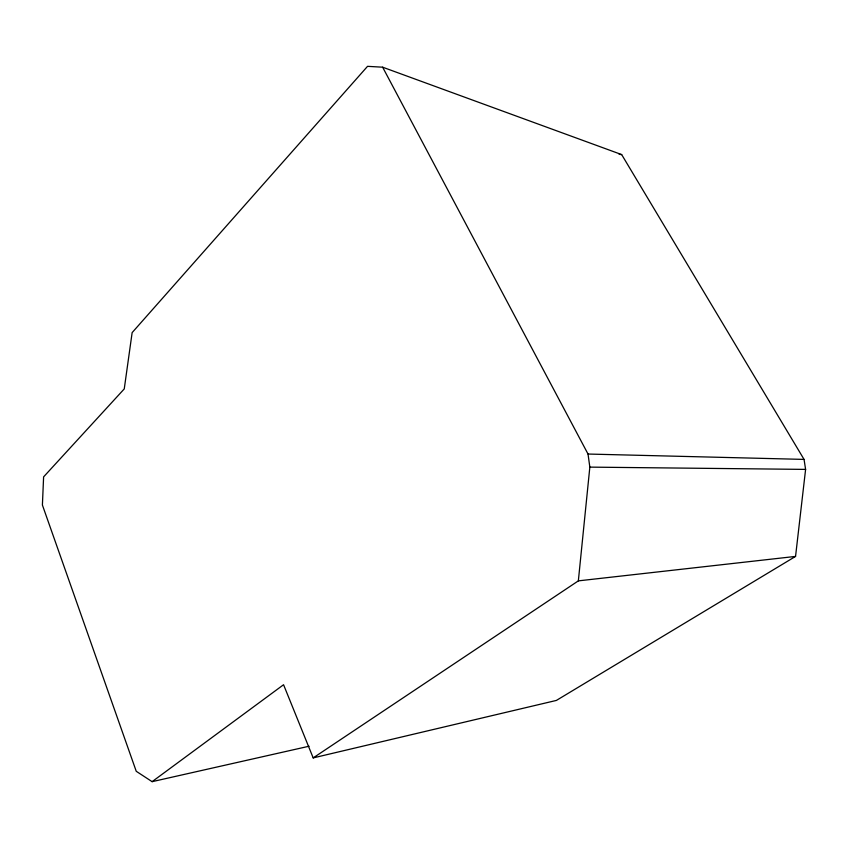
<?xml version="1.0" encoding="UTF-8"?>
<svg xmlns="http://www.w3.org/2000/svg" width="848" height="848" viewBox="0 0 848 848"><rect width="100%" height="100%" fill="white"/><g stroke="black" fill="none" stroke-linecap="round" stroke-linejoin="round"><path stroke-width="1.27" d="M152.121 781.665L283.561 684.728L313.188 757.9L578.347 580.869L589.837 467.121L588.024 454.04L382.639 67.193L367.544 66.335L132.14 332.617L124.253 388.914L43.608 476.873L42.4 505.037L136.242 771.288L152.121 781.665L309.075 746.229M313.188 757.9L556.383 700.427L795.551 556.415L805.6 469.4L804.052 459.404L621.669 154.59L382.639 67.193M578.347 580.869L795.551 556.415M589.837 467.121L805.6 469.4M588.024 454.04L804.052 459.404M619.146 154.336L621.669 154.59"/></g></svg>
